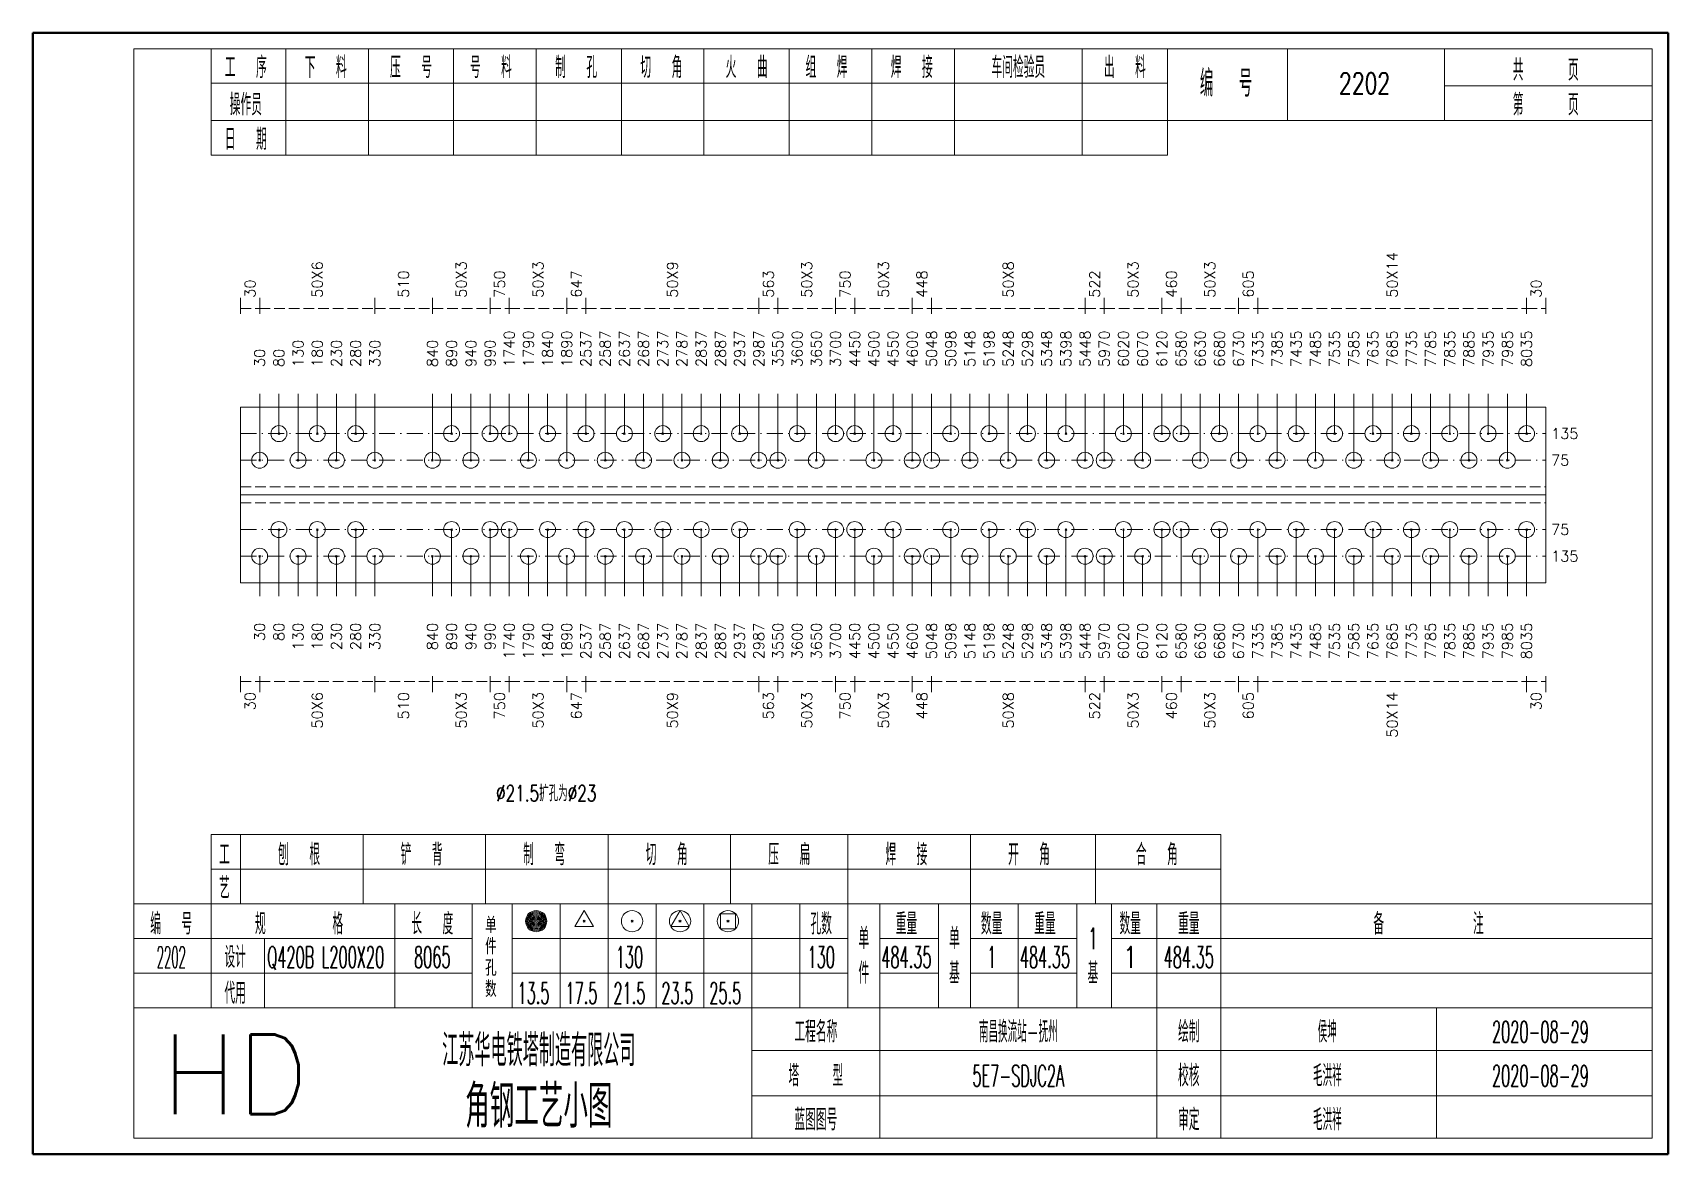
# Model space of a CAD drawing. Extents: x 0 to 5305, y 0 to 1513.
# Drawn here: x 1071 to 1378, y 1042 to 1252.5 of the extents above; entities that cross this region are included whole.
import ezdxf
from ezdxf.enums import TextEntityAlignment as Align

# ---------------------------------------------------------------- set-up
doc = ezdxf.new("R2010")
doc.units = 0
doc.header["$MEASUREMENT"] = 0
doc.linetypes.add('一点画线', pattern=[5.2, 3, -1, 0.2, -1])
doc.linetypes.add('虚线', pattern=[2.75, 2, -0.75])
doc.layers.get('0').update_dxf_attribs({"linetype": 'CONTINUOUS', "lineweight": 25})
doc.layers.add('1', color=7, linetype='CONTINUOUS', lineweight=25)
doc.layers.add('4', color=7, linetype='CONTINUOUS', lineweight=25)
doc.styles.get("Standard").update_dxf_attribs({"font": 'simplex.shx', "width": 0.7, "height": 3, "bigfont": 'gbhzfs.shx'})

msp = doc.modelspace()

# ---------------------------------------------------------------- linework, layer by layer
at = {"color": 8, "linetype": 'Continuous', "lineweight": 9}
for p, q in [((1110, 1199.75), (1110, 1202.75)), ((1113.6, 1199.75), (1113.6, 1202.75)), ((1113.6, 1199.75), (1113.6, 1202.75)), ((1135.22, 1199.75), (1135.22, 1202.75)), ((1135.22, 1199.75), (1135.22, 1202.75)), ((1146.03, 1199.75), (1146.03, 1202.75)), ((1146.03, 1199.75), (1146.03, 1202.75)), ((1156.84, 1199.75), (1156.84, 1202.75)), ((1156.84, 1199.75), (1156.84, 1202.75)), ((1160.44, 1199.75), (1160.44, 1202.75)), ((1160.44, 1199.75), (1160.44, 1202.75)), ((1171.25, 1199.75), (1171.25, 1202.75)), ((1171.25, 1199.75), (1171.25, 1202.75)), ((1174.85, 1199.75), (1174.85, 1202.75)), ((1174.85, 1199.75), (1174.85, 1202.75)), ((1207.28, 1199.75), (1207.28, 1202.75)), ((1207.28, 1199.75), (1207.28, 1202.75)), ((1210.88, 1199.75), (1210.88, 1202.75)), ((1210.88, 1199.75), (1210.88, 1202.75)), ((1221.69, 1199.75), (1221.69, 1202.75)), ((1221.69, 1199.75), (1221.69, 1202.75)), ((1225.29, 1199.75), (1225.29, 1202.75)), ((1225.29, 1199.75), (1225.29, 1202.75)), ((1236.1, 1199.75), (1236.1, 1202.75)), ((1236.1, 1199.75), (1236.1, 1202.75)), ((1239.71, 1199.75), (1239.71, 1202.75)), ((1239.71, 1199.75), (1239.71, 1202.75)), ((1268.53, 1199.75), (1268.53, 1202.75)), ((1268.53, 1199.75), (1268.53, 1202.75)), ((1272.13, 1199.75), (1272.13, 1202.75)), ((1272.13, 1199.75), (1272.13, 1202.75)), ((1282.94, 1199.75), (1282.94, 1202.75)), ((1282.94, 1199.75), (1282.94, 1202.75)), ((1286.54, 1199.75), (1286.54, 1202.75)), ((1286.54, 1199.75), (1286.54, 1202.75)), ((1297.35, 1199.75), (1297.35, 1202.75)), ((1297.35, 1199.75), (1297.35, 1202.75)), ((1300.96, 1199.75), (1300.96, 1202.75)), ((1300.96, 1199.75), (1300.96, 1202.75)), ((1351.4, 1199.75), (1351.4, 1202.75)), ((1351.4, 1199.75), (1351.4, 1202.75)), ((1355, 1199.75), (1355, 1202.75)), ((1110, 1131.75), (1110, 1128.75)), ((1113.6, 1131.75), (1113.6, 1128.75)), ((1113.6, 1131.75), (1113.6, 1128.75)), ((1135.22, 1131.75), (1135.22, 1128.75)), ((1135.22, 1131.75), (1135.22, 1128.75)), ((1146.03, 1131.75), (1146.03, 1128.75)), ((1146.03, 1131.75), (1146.03, 1128.75)), ((1156.84, 1131.75), (1156.84, 1128.75)), ((1156.84, 1131.75), (1156.84, 1128.75)), ((1160.44, 1131.75), (1160.44, 1128.75)), ((1160.44, 1131.75), (1160.44, 1128.75)), ((1171.25, 1131.75), (1171.25, 1128.75)), ((1171.25, 1131.75), (1171.25, 1128.75)), ((1174.85, 1131.75), (1174.85, 1128.75)), ((1174.85, 1131.75), (1174.85, 1128.75)), ((1207.28, 1131.75), (1207.28, 1128.75)), ((1207.28, 1131.75), (1207.28, 1128.75)), ((1210.88, 1131.75), (1210.88, 1128.75)), ((1210.88, 1131.75), (1210.88, 1128.75)), ((1221.69, 1131.75), (1221.69, 1128.75)), ((1221.69, 1131.75), (1221.69, 1128.75)), ((1225.29, 1131.75), (1225.29, 1128.75)), ((1225.29, 1131.75), (1225.29, 1128.75)), ((1236.1, 1131.75), (1236.1, 1128.75)), ((1236.1, 1131.75), (1236.1, 1128.75)), ((1239.71, 1131.75), (1239.71, 1128.75)), ((1239.71, 1131.75), (1239.71, 1128.75)), ((1268.53, 1131.75), (1268.53, 1128.75)), ((1268.53, 1131.75), (1268.53, 1128.75)), ((1272.13, 1131.75), (1272.13, 1128.75)), ((1272.13, 1131.75), (1272.13, 1128.75)), ((1282.94, 1131.75), (1282.94, 1128.75)), ((1282.94, 1131.75), (1282.94, 1128.75)), ((1286.54, 1131.75), (1286.54, 1128.75)), ((1286.54, 1131.75), (1286.54, 1128.75)), ((1297.35, 1131.75), (1297.35, 1128.75)), ((1297.35, 1131.75), (1297.35, 1128.75)), ((1300.96, 1131.75), (1300.96, 1128.75)), ((1300.96, 1131.75), (1300.96, 1128.75)), ((1351.4, 1131.75), (1351.4, 1128.75)), ((1351.4, 1131.75), (1351.4, 1128.75)), ((1355, 1131.75), (1355, 1128.75))]:
    msp.add_line(p, q, dxfattribs=at)
at = {"color": 8, "linetype": '虚线', "lineweight": 9}
for p, q in [((1110, 1200.75), (1113.6, 1200.75)), ((1113.6, 1200.75), (1135.22, 1200.75)), ((1135.22, 1200.75), (1146.03, 1200.75)), ((1146.03, 1200.75), (1156.84, 1200.75)), ((1156.84, 1200.75), (1160.44, 1200.75)), ((1160.44, 1200.75), (1171.25, 1200.75)), ((1171.25, 1200.75), (1174.85, 1200.75)), ((1174.85, 1200.75), (1207.28, 1200.75)), ((1207.28, 1200.75), (1210.88, 1200.75)), ((1210.88, 1200.75), (1221.69, 1200.75)), ((1221.69, 1200.75), (1225.29, 1200.75)), ((1225.29, 1200.75), (1236.1, 1200.75)), ((1236.1, 1200.75), (1239.71, 1200.75)), ((1239.71, 1200.75), (1268.53, 1200.75)), ((1268.53, 1200.75), (1272.13, 1200.75)), ((1272.13, 1200.75), (1282.94, 1200.75)), ((1282.94, 1200.75), (1286.54, 1200.75)), ((1286.54, 1200.75), (1297.35, 1200.75)), ((1297.35, 1200.75), (1300.96, 1200.75)), ((1300.96, 1200.75), (1351.4, 1200.75)), ((1351.4, 1200.75), (1355, 1200.75)), ((1110, 1130.75), (1113.6, 1130.75)), ((1113.6, 1130.75), (1135.22, 1130.75)), ((1135.22, 1130.75), (1146.03, 1130.75)), ((1146.03, 1130.75), (1156.84, 1130.75)), ((1156.84, 1130.75), (1160.44, 1130.75)), ((1160.44, 1130.75), (1171.25, 1130.75)), ((1171.25, 1130.75), (1174.85, 1130.75)), ((1174.85, 1130.75), (1207.28, 1130.75)), ((1207.28, 1130.75), (1210.88, 1130.75)), ((1210.88, 1130.75), (1221.69, 1130.75)), ((1221.69, 1130.75), (1225.29, 1130.75)), ((1225.29, 1130.75), (1236.1, 1130.75)), ((1236.1, 1130.75), (1239.71, 1130.75)), ((1239.71, 1130.75), (1268.53, 1130.75)), ((1268.53, 1130.75), (1272.13, 1130.75)), ((1272.13, 1130.75), (1282.94, 1130.75)), ((1282.94, 1130.75), (1286.54, 1130.75)), ((1286.54, 1130.75), (1297.35, 1130.75)), ((1297.35, 1130.75), (1300.96, 1130.75)), ((1300.96, 1130.75), (1351.4, 1130.75)), ((1351.4, 1130.75), (1355, 1130.75))]:
    msp.add_line(p, q, dxfattribs=at)
at = {"color": 7, "linetype": 'Continuous', "lineweight": 18}
for p, q in [((1110, 1182.25), (1110, 1149.25)), ((1110, 1182.25), (1355, 1182.25)), ((1355, 1182.25), (1355, 1149.25)), ((1110, 1165.75), (1355, 1165.75))]:
    msp.add_line(p, q, dxfattribs=at)
at = {"color": 7, "linetype": 'Continuous', "lineweight": 13}
for p, q in [((1113.6, 1172.25), (1113.6, 1184.75)), ((1117.21, 1177.25), (1117.21, 1184.75)), ((1120.81, 1172.25), (1120.81, 1184.75)), ((1124.41, 1177.25), (1124.41, 1184.75)), ((1128.01, 1172.25), (1128.01, 1184.75)), ((1131.62, 1177.25), (1131.62, 1184.75)), ((1135.22, 1172.25), (1135.22, 1184.75)), ((1146.03, 1172.25), (1146.03, 1184.75)), ((1149.63, 1177.25), (1149.63, 1184.75)), ((1153.24, 1172.25), (1153.24, 1184.75)), ((1156.84, 1177.25), (1156.84, 1184.75)), ((1160.44, 1177.25), (1160.44, 1184.75)), ((1164.04, 1172.25), (1164.04, 1184.75)), ((1167.65, 1177.25), (1167.65, 1184.75)), ((1171.25, 1172.25), (1171.25, 1184.75)), ((1174.85, 1177.25), (1174.85, 1184.75)), ((1178.46, 1172.25), (1178.46, 1184.75)), ((1182.06, 1177.25), (1182.06, 1184.75)), ((1185.66, 1172.25), (1185.66, 1184.75)), ((1189.26, 1177.25), (1189.26, 1184.75)), ((1192.87, 1172.25), (1192.87, 1184.75)), ((1196.47, 1177.25), (1196.47, 1184.75)), ((1200.07, 1172.25), (1200.07, 1184.75)), ((1203.68, 1177.25), (1203.68, 1184.75)), ((1207.28, 1172.25), (1207.28, 1184.75)), ((1210.88, 1172.25), (1210.88, 1184.75)), ((1214.49, 1177.25), (1214.49, 1184.75)), ((1218.09, 1172.25), (1218.09, 1184.75)), ((1221.69, 1177.25), (1221.69, 1184.75)), ((1225.29, 1177.25), (1225.29, 1184.75)), ((1228.9, 1172.25), (1228.9, 1184.75)), ((1232.5, 1177.25), (1232.5, 1184.75)), ((1236.1, 1172.25), (1236.1, 1184.75)), ((1239.71, 1172.25), (1239.71, 1184.75)), ((1243.31, 1177.25), (1243.31, 1184.75)), ((1246.91, 1172.25), (1246.91, 1184.75)), ((1250.51, 1177.25), (1250.51, 1184.75)), ((1254.12, 1172.25), (1254.12, 1184.75)), ((1257.72, 1177.25), (1257.72, 1184.75)), ((1261.32, 1172.25), (1261.32, 1184.75)), ((1264.93, 1177.25), (1264.93, 1184.75)), ((1268.53, 1172.25), (1268.53, 1184.75)), ((1272.13, 1172.25), (1272.13, 1184.75)), ((1275.74, 1177.25), (1275.74, 1184.75)), ((1279.34, 1172.25), (1279.34, 1184.75)), ((1282.94, 1177.25), (1282.94, 1184.75)), ((1286.54, 1177.25), (1286.54, 1184.75)), ((1290.15, 1172.25), (1290.15, 1184.75)), ((1293.75, 1177.25), (1293.75, 1184.75)), ((1297.35, 1172.25), (1297.35, 1184.75)), ((1300.96, 1177.25), (1300.96, 1184.75)), ((1304.56, 1172.25), (1304.56, 1184.75)), ((1308.16, 1177.25), (1308.16, 1184.75)), ((1311.76, 1172.25), (1311.76, 1184.75)), ((1315.37, 1177.25), (1315.37, 1184.75)), ((1318.97, 1172.25), (1318.97, 1184.75)), ((1322.57, 1177.25), (1322.57, 1184.75)), ((1326.18, 1172.25), (1326.18, 1184.75)), ((1329.78, 1177.25), (1329.78, 1184.75)), ((1333.38, 1172.25), (1333.38, 1184.75)), ((1336.99, 1177.25), (1336.99, 1184.75)), ((1340.59, 1172.25), (1340.59, 1184.75)), ((1344.19, 1177.25), (1344.19, 1184.75)), ((1347.79, 1172.25), (1347.79, 1184.75)), ((1351.4, 1177.25), (1351.4, 1184.75)), ((1117.06, 1177.1), (1117.36, 1177.4)), ((1117.36, 1177.1), (1117.06, 1177.4)), ((1124.26, 1177.1), (1124.56, 1177.4)), ((1124.56, 1177.1), (1124.26, 1177.4)), ((1131.47, 1177.1), (1131.77, 1177.4)), ((1131.77, 1177.1), (1131.47, 1177.4)), ((1149.48, 1177.1), (1149.78, 1177.4)), ((1149.78, 1177.1), (1149.48, 1177.4)), ((1156.69, 1177.1), (1156.99, 1177.4)), ((1156.99, 1177.1), (1156.69, 1177.4)), ((1160.29, 1177.1), (1160.59, 1177.4)), ((1160.59, 1177.1), (1160.29, 1177.4)), ((1167.5, 1177.1), (1167.8, 1177.4)), ((1167.8, 1177.1), (1167.5, 1177.4)), ((1174.7, 1177.1), (1175, 1177.4)), ((1175, 1177.1), (1174.7, 1177.4)), ((1181.91, 1177.1), (1182.21, 1177.4)), ((1182.21, 1177.1), (1181.91, 1177.4)), ((1189.11, 1177.1), (1189.41, 1177.4)), ((1189.41, 1177.1), (1189.11, 1177.4)), ((1196.32, 1177.1), (1196.62, 1177.4)), ((1196.62, 1177.1), (1196.32, 1177.4)), ((1203.53, 1177.1), (1203.83, 1177.4)), ((1203.83, 1177.1), (1203.53, 1177.4)), ((1214.34, 1177.1), (1214.64, 1177.4)), ((1214.64, 1177.1), (1214.34, 1177.4)), ((1221.54, 1177.1), (1221.84, 1177.4)), ((1221.84, 1177.1), (1221.54, 1177.4)), ((1225.14, 1177.1), (1225.44, 1177.4)), ((1225.44, 1177.1), (1225.14, 1177.4)), ((1232.35, 1177.1), (1232.65, 1177.4)), ((1232.65, 1177.1), (1232.35, 1177.4)), ((1243.16, 1177.1), (1243.46, 1177.4)), ((1243.46, 1177.1), (1243.16, 1177.4)), ((1250.36, 1177.1), (1250.66, 1177.4)), ((1250.66, 1177.1), (1250.36, 1177.4)), ((1257.57, 1177.1), (1257.87, 1177.4)), ((1257.87, 1177.1), (1257.57, 1177.4)), ((1264.78, 1177.1), (1265.08, 1177.4)), ((1265.08, 1177.1), (1264.78, 1177.4)), ((1275.59, 1177.1), (1275.89, 1177.4)), ((1275.89, 1177.1), (1275.59, 1177.4)), ((1282.79, 1177.1), (1283.09, 1177.4)), ((1283.09, 1177.1), (1282.79, 1177.4)), ((1286.39, 1177.1), (1286.69, 1177.4)), ((1286.69, 1177.1), (1286.39, 1177.4)), ((1293.6, 1177.1), (1293.9, 1177.4)), ((1293.9, 1177.1), (1293.6, 1177.4)), ((1300.81, 1177.1), (1301.11, 1177.4)), ((1301.11, 1177.1), (1300.81, 1177.4)), ((1308.01, 1177.1), (1308.31, 1177.4)), ((1308.31, 1177.1), (1308.01, 1177.4)), ((1315.22, 1177.1), (1315.52, 1177.4)), ((1315.52, 1177.1), (1315.22, 1177.4)), ((1322.42, 1177.1), (1322.72, 1177.4)), ((1322.72, 1177.1), (1322.42, 1177.4)), ((1329.63, 1177.1), (1329.93, 1177.4)), ((1329.93, 1177.1), (1329.63, 1177.4)), ((1336.84, 1177.1), (1337.14, 1177.4)), ((1337.14, 1177.1), (1336.84, 1177.4)), ((1344.04, 1177.1), (1344.34, 1177.4)), ((1344.34, 1177.1), (1344.04, 1177.4)), ((1351.25, 1177.1), (1351.55, 1177.4)), ((1351.55, 1177.1), (1351.25, 1177.4)), ((1113.45, 1172.1), (1113.75, 1172.4)), ((1113.75, 1172.1), (1113.45, 1172.4)), ((1120.66, 1172.1), (1120.96, 1172.4)), ((1120.96, 1172.1), (1120.66, 1172.4)), ((1127.86, 1172.1), (1128.16, 1172.4)), ((1128.16, 1172.1), (1127.86, 1172.4)), ((1135.07, 1172.1), (1135.37, 1172.4)), ((1135.37, 1172.1), (1135.07, 1172.4)), ((1145.88, 1172.1), (1146.18, 1172.4)), ((1146.18, 1172.1), (1145.88, 1172.4)), ((1153.09, 1172.1), (1153.39, 1172.4)), ((1153.39, 1172.1), (1153.09, 1172.4)), ((1163.89, 1172.1), (1164.19, 1172.4)), ((1164.19, 1172.1), (1163.89, 1172.4)), ((1171.1, 1172.1), (1171.4, 1172.4)), ((1171.4, 1172.1), (1171.1, 1172.4)), ((1178.31, 1172.1), (1178.61, 1172.4)), ((1178.61, 1172.1), (1178.31, 1172.4)), ((1185.51, 1172.1), (1185.81, 1172.4)), ((1185.81, 1172.1), (1185.51, 1172.4)), ((1192.72, 1172.1), (1193.02, 1172.4)), ((1193.02, 1172.1), (1192.72, 1172.4)), ((1199.92, 1172.1), (1200.22, 1172.4)), ((1200.22, 1172.1), (1199.92, 1172.4)), ((1207.13, 1172.1), (1207.43, 1172.4)), ((1207.43, 1172.1), (1207.13, 1172.4)), ((1210.73, 1172.1), (1211.03, 1172.4)), ((1211.03, 1172.1), (1210.73, 1172.4)), ((1217.94, 1172.1), (1218.24, 1172.4)), ((1218.24, 1172.1), (1217.94, 1172.4)), ((1228.75, 1172.1), (1229.05, 1172.4)), ((1229.05, 1172.1), (1228.75, 1172.4)), ((1235.95, 1172.1), (1236.25, 1172.4)), ((1236.25, 1172.1), (1235.95, 1172.4)), ((1239.56, 1172.1), (1239.86, 1172.4)), ((1239.86, 1172.1), (1239.56, 1172.4)), ((1246.76, 1172.1), (1247.06, 1172.4)), ((1247.06, 1172.1), (1246.76, 1172.4)), ((1253.97, 1172.1), (1254.27, 1172.4)), ((1254.27, 1172.1), (1253.97, 1172.4)), ((1261.17, 1172.1), (1261.47, 1172.4)), ((1261.47, 1172.1), (1261.17, 1172.4)), ((1268.38, 1172.1), (1268.68, 1172.4)), ((1268.68, 1172.1), (1268.38, 1172.4)), ((1271.98, 1172.1), (1272.28, 1172.4)), ((1272.28, 1172.1), (1271.98, 1172.4)), ((1279.19, 1172.1), (1279.49, 1172.4)), ((1279.49, 1172.1), (1279.19, 1172.4)), ((1290, 1172.1), (1290.3, 1172.4)), ((1290.3, 1172.1), (1290, 1172.4)), ((1297.2, 1172.1), (1297.5, 1172.4)), ((1297.5, 1172.1), (1297.2, 1172.4)), ((1304.41, 1172.1), (1304.71, 1172.4)), ((1304.71, 1172.1), (1304.41, 1172.4)), ((1311.61, 1172.1), (1311.91, 1172.4)), ((1311.91, 1172.1), (1311.61, 1172.4)), ((1318.82, 1172.1), (1319.12, 1172.4)), ((1319.12, 1172.1), (1318.82, 1172.4)), ((1326.03, 1172.1), (1326.33, 1172.4)), ((1326.33, 1172.1), (1326.03, 1172.4)), ((1333.23, 1172.1), (1333.53, 1172.4)), ((1333.53, 1172.1), (1333.23, 1172.4)), ((1340.44, 1172.1), (1340.74, 1172.4)), ((1340.74, 1172.1), (1340.44, 1172.4)), ((1347.64, 1172.1), (1347.94, 1172.4)), ((1347.94, 1172.1), (1347.64, 1172.4)), ((1117.21, 1159.25), (1117.21, 1146.75)), ((1124.41, 1159.25), (1124.41, 1146.75)), ((1131.62, 1159.25), (1131.62, 1146.75)), ((1149.63, 1159.25), (1149.63, 1146.75)), ((1156.84, 1159.25), (1156.84, 1146.75)), ((1160.44, 1159.25), (1160.44, 1146.75)), ((1167.65, 1159.25), (1167.65, 1146.75)), ((1174.85, 1159.25), (1174.85, 1146.75)), ((1182.06, 1159.25), (1182.06, 1146.75)), ((1189.26, 1159.25), (1189.26, 1146.75)), ((1196.47, 1159.25), (1196.47, 1146.75)), ((1203.68, 1159.25), (1203.68, 1146.75)), ((1214.49, 1159.25), (1214.49, 1146.75)), ((1221.69, 1159.25), (1221.69, 1146.75)), ((1225.29, 1159.25), (1225.29, 1146.75)), ((1232.5, 1159.25), (1232.5, 1146.75)), ((1243.31, 1159.25), (1243.31, 1146.75)), ((1250.51, 1159.25), (1250.51, 1146.75)), ((1257.72, 1159.25), (1257.72, 1146.75)), ((1264.93, 1159.25), (1264.93, 1146.75)), ((1275.74, 1159.25), (1275.74, 1146.75)), ((1282.94, 1159.25), (1282.94, 1146.75)), ((1286.54, 1159.25), (1286.54, 1146.75)), ((1293.75, 1159.25), (1293.75, 1146.75)), ((1300.96, 1159.25), (1300.96, 1146.75)), ((1308.16, 1159.25), (1308.16, 1146.75)), ((1315.37, 1159.25), (1315.37, 1146.75)), ((1322.57, 1159.25), (1322.57, 1146.75)), ((1329.78, 1159.25), (1329.78, 1146.75)), ((1336.99, 1159.25), (1336.99, 1146.75)), ((1344.19, 1159.25), (1344.19, 1146.75)), ((1351.4, 1159.25), (1351.4, 1146.75)), ((1113.6, 1154.25), (1113.6, 1146.75)), ((1120.81, 1154.25), (1120.81, 1146.75)), ((1128.01, 1154.25), (1128.01, 1146.75)), ((1135.22, 1154.25), (1135.22, 1146.75)), ((1146.03, 1154.25), (1146.03, 1146.75)), ((1153.24, 1154.25), (1153.24, 1146.75)), ((1164.04, 1154.25), (1164.04, 1146.75)), ((1171.25, 1154.25), (1171.25, 1146.75)), ((1178.46, 1154.25), (1178.46, 1146.75)), ((1185.66, 1154.25), (1185.66, 1146.75)), ((1192.87, 1154.25), (1192.87, 1146.75)), ((1200.07, 1154.25), (1200.07, 1146.75)), ((1207.28, 1154.25), (1207.28, 1146.75)), ((1210.88, 1154.25), (1210.88, 1146.75)), ((1218.09, 1154.25), (1218.09, 1146.75)), ((1228.9, 1154.25), (1228.9, 1146.75)), ((1236.1, 1154.25), (1236.1, 1146.75)), ((1239.71, 1154.25), (1239.71, 1146.75)), ((1246.91, 1154.25), (1246.91, 1146.75)), ((1254.12, 1154.25), (1254.12, 1146.75)), ((1261.32, 1154.25), (1261.32, 1146.75)), ((1268.53, 1154.25), (1268.53, 1146.75)), ((1272.13, 1154.25), (1272.13, 1146.75)), ((1279.34, 1154.25), (1279.34, 1146.75)), ((1290.15, 1154.25), (1290.15, 1146.75)), ((1297.35, 1154.25), (1297.35, 1146.75)), ((1304.56, 1154.25), (1304.56, 1146.75)), ((1311.76, 1154.25), (1311.76, 1146.75)), ((1318.97, 1154.25), (1318.97, 1146.75)), ((1326.18, 1154.25), (1326.18, 1146.75)), ((1333.38, 1154.25), (1333.38, 1146.75)), ((1340.59, 1154.25), (1340.59, 1146.75)), ((1347.79, 1154.25), (1347.79, 1146.75))]:
    msp.add_line(p, q, dxfattribs=at)
at = {"color": 3, "linetype": '一点画线', "lineweight": 13}
for p, q in [((1110, 1177.25), (1355, 1177.25)), ((1110, 1172.25), (1355, 1172.25)), ((1110, 1159.25), (1355, 1159.25)), ((1110, 1154.25), (1355, 1154.25))]:
    msp.add_line(p, q, dxfattribs=at)
at = {"color": 1, "linetype": '虚线', "lineweight": 18}
for p, q in [((1110, 1167.25), (1355, 1167.25)), ((1110, 1164.25), (1355, 1164.25))]:
    msp.add_line(p, q, dxfattribs=at)
at = {"color": 7, "linetype": 'Continuous', "lineweight": 13}
for centre in [(1117.21, 1177.25), (1124.41, 1177.25), (1131.62, 1177.25), (1149.63, 1177.25), (1156.84, 1177.25), (1160.44, 1177.25), (1167.65, 1177.25), (1174.85, 1177.25), (1182.06, 1177.25), (1189.26, 1177.25), (1196.47, 1177.25), (1203.68, 1177.25), (1214.49, 1177.25), (1221.69, 1177.25), (1225.29, 1177.25), (1232.5, 1177.25), (1243.31, 1177.25), (1250.51, 1177.25), (1257.72, 1177.25), (1264.93, 1177.25), (1275.74, 1177.25), (1282.94, 1177.25), (1286.54, 1177.25), (1293.75, 1177.25), (1300.96, 1177.25), (1308.16, 1177.25), (1315.37, 1177.25), (1322.57, 1177.25), (1329.78, 1177.25), (1336.99, 1177.25), (1344.19, 1177.25), (1351.4, 1177.25), (1113.6, 1172.25), (1120.81, 1172.25), (1128.01, 1172.25), (1135.22, 1172.25), (1146.03, 1172.25), (1153.24, 1172.25), (1164.04, 1172.25), (1171.25, 1172.25), (1178.46, 1172.25), (1185.66, 1172.25), (1192.87, 1172.25), (1200.07, 1172.25), (1207.28, 1172.25), (1210.88, 1172.25), (1218.09, 1172.25), (1228.9, 1172.25), (1236.1, 1172.25), (1239.71, 1172.25), (1246.91, 1172.25), (1254.12, 1172.25), (1261.32, 1172.25), (1268.53, 1172.25), (1272.13, 1172.25), (1279.34, 1172.25), (1290.15, 1172.25), (1297.35, 1172.25), (1304.56, 1172.25), (1311.76, 1172.25), (1318.97, 1172.25), (1326.18, 1172.25), (1333.38, 1172.25), (1340.59, 1172.25), (1347.79, 1172.25)]:
    msp.add_circle(centre, 1.5, dxfattribs=at)
at = {"layer": '1', "color": 7, "linetype": 'Continuous', "lineweight": 13}
for p, q in [((1117.06, 1159.1), (1117.36, 1159.4)), ((1117.36, 1159.1), (1117.06, 1159.4)), ((1124.26, 1159.1), (1124.56, 1159.4)), ((1124.56, 1159.1), (1124.26, 1159.4)), ((1131.47, 1159.1), (1131.77, 1159.4)), ((1131.77, 1159.1), (1131.47, 1159.4)), ((1149.48, 1159.1), (1149.78, 1159.4)), ((1149.78, 1159.1), (1149.48, 1159.4)), ((1156.69, 1159.1), (1156.99, 1159.4)), ((1156.99, 1159.1), (1156.69, 1159.4)), ((1160.29, 1159.1), (1160.59, 1159.4)), ((1160.59, 1159.1), (1160.29, 1159.4)), ((1167.5, 1159.1), (1167.8, 1159.4)), ((1167.8, 1159.1), (1167.5, 1159.4)), ((1174.7, 1159.1), (1175, 1159.4)), ((1175, 1159.1), (1174.7, 1159.4)), ((1181.91, 1159.1), (1182.21, 1159.4)), ((1182.21, 1159.1), (1181.91, 1159.4)), ((1189.11, 1159.1), (1189.41, 1159.4)), ((1189.41, 1159.1), (1189.11, 1159.4)), ((1196.32, 1159.1), (1196.62, 1159.4)), ((1196.62, 1159.1), (1196.32, 1159.4)), ((1203.53, 1159.1), (1203.83, 1159.4)), ((1203.83, 1159.1), (1203.53, 1159.4)), ((1214.34, 1159.1), (1214.64, 1159.4)), ((1214.64, 1159.1), (1214.34, 1159.4)), ((1221.54, 1159.1), (1221.84, 1159.4)), ((1221.84, 1159.1), (1221.54, 1159.4)), ((1225.14, 1159.1), (1225.44, 1159.4)), ((1225.44, 1159.1), (1225.14, 1159.4)), ((1232.35, 1159.1), (1232.65, 1159.4)), ((1232.65, 1159.1), (1232.35, 1159.4)), ((1243.16, 1159.1), (1243.46, 1159.4)), ((1243.46, 1159.1), (1243.16, 1159.4)), ((1250.36, 1159.1), (1250.66, 1159.4)), ((1250.66, 1159.1), (1250.36, 1159.4)), ((1257.57, 1159.1), (1257.87, 1159.4)), ((1257.87, 1159.1), (1257.57, 1159.4)), ((1264.78, 1159.1), (1265.08, 1159.4)), ((1265.08, 1159.1), (1264.78, 1159.4)), ((1275.59, 1159.1), (1275.89, 1159.4)), ((1275.89, 1159.1), (1275.59, 1159.4)), ((1282.79, 1159.1), (1283.09, 1159.4)), ((1283.09, 1159.1), (1282.79, 1159.4)), ((1286.39, 1159.1), (1286.69, 1159.4)), ((1286.69, 1159.1), (1286.39, 1159.4)), ((1293.6, 1159.1), (1293.9, 1159.4)), ((1293.9, 1159.1), (1293.6, 1159.4)), ((1300.81, 1159.1), (1301.11, 1159.4)), ((1301.11, 1159.1), (1300.81, 1159.4)), ((1308.01, 1159.1), (1308.31, 1159.4)), ((1308.31, 1159.1), (1308.01, 1159.4)), ((1315.22, 1159.1), (1315.52, 1159.4)), ((1315.52, 1159.1), (1315.22, 1159.4)), ((1322.42, 1159.1), (1322.72, 1159.4)), ((1322.72, 1159.1), (1322.42, 1159.4)), ((1329.63, 1159.1), (1329.93, 1159.4)), ((1329.93, 1159.1), (1329.63, 1159.4)), ((1336.84, 1159.1), (1337.14, 1159.4)), ((1337.14, 1159.1), (1336.84, 1159.4)), ((1344.04, 1159.1), (1344.34, 1159.4)), ((1344.34, 1159.1), (1344.04, 1159.4)), ((1351.25, 1159.1), (1351.55, 1159.4)), ((1351.55, 1159.1), (1351.25, 1159.4)), ((1113.45, 1154.1), (1113.75, 1154.4)), ((1113.75, 1154.1), (1113.45, 1154.4)), ((1120.66, 1154.1), (1120.96, 1154.4)), ((1120.96, 1154.1), (1120.66, 1154.4)), ((1127.86, 1154.1), (1128.16, 1154.4)), ((1128.16, 1154.1), (1127.86, 1154.4)), ((1135.07, 1154.1), (1135.37, 1154.4)), ((1135.37, 1154.1), (1135.07, 1154.4)), ((1145.88, 1154.1), (1146.18, 1154.4)), ((1146.18, 1154.1), (1145.88, 1154.4)), ((1153.09, 1154.1), (1153.39, 1154.4)), ((1153.39, 1154.1), (1153.09, 1154.4)), ((1163.89, 1154.1), (1164.19, 1154.4)), ((1164.19, 1154.1), (1163.89, 1154.4)), ((1171.1, 1154.1), (1171.4, 1154.4)), ((1171.4, 1154.1), (1171.1, 1154.4)), ((1178.31, 1154.1), (1178.61, 1154.4)), ((1178.61, 1154.1), (1178.31, 1154.4)), ((1185.51, 1154.1), (1185.81, 1154.4)), ((1185.81, 1154.1), (1185.51, 1154.4)), ((1192.72, 1154.1), (1193.02, 1154.4)), ((1193.02, 1154.1), (1192.72, 1154.4)), ((1199.92, 1154.1), (1200.22, 1154.4)), ((1200.22, 1154.1), (1199.92, 1154.4)), ((1207.13, 1154.1), (1207.43, 1154.4)), ((1207.43, 1154.1), (1207.13, 1154.4)), ((1210.73, 1154.1), (1211.03, 1154.4)), ((1211.03, 1154.1), (1210.73, 1154.4)), ((1217.94, 1154.1), (1218.24, 1154.4)), ((1218.24, 1154.1), (1217.94, 1154.4)), ((1228.75, 1154.1), (1229.05, 1154.4)), ((1229.05, 1154.1), (1228.75, 1154.4)), ((1235.95, 1154.1), (1236.25, 1154.4)), ((1236.25, 1154.1), (1235.95, 1154.4)), ((1239.56, 1154.1), (1239.86, 1154.4)), ((1239.86, 1154.1), (1239.56, 1154.4)), ((1246.76, 1154.1), (1247.06, 1154.4)), ((1247.06, 1154.1), (1246.76, 1154.4)), ((1253.97, 1154.1), (1254.27, 1154.4)), ((1254.27, 1154.1), (1253.97, 1154.4)), ((1261.17, 1154.1), (1261.47, 1154.4)), ((1261.47, 1154.1), (1261.17, 1154.4)), ((1268.38, 1154.1), (1268.68, 1154.4)), ((1268.68, 1154.1), (1268.38, 1154.4)), ((1271.98, 1154.1), (1272.28, 1154.4)), ((1272.28, 1154.1), (1271.98, 1154.4)), ((1279.19, 1154.1), (1279.49, 1154.4)), ((1279.49, 1154.1), (1279.19, 1154.4)), ((1290, 1154.1), (1290.3, 1154.4)), ((1290.3, 1154.1), (1290, 1154.4)), ((1297.2, 1154.1), (1297.5, 1154.4)), ((1297.5, 1154.1), (1297.2, 1154.4)), ((1304.41, 1154.1), (1304.71, 1154.4)), ((1304.71, 1154.1), (1304.41, 1154.4)), ((1311.61, 1154.1), (1311.91, 1154.4)), ((1311.91, 1154.1), (1311.61, 1154.4)), ((1318.82, 1154.1), (1319.12, 1154.4)), ((1319.12, 1154.1), (1318.82, 1154.4)), ((1326.03, 1154.1), (1326.33, 1154.4)), ((1326.33, 1154.1), (1326.03, 1154.4)), ((1333.23, 1154.1), (1333.53, 1154.4)), ((1333.53, 1154.1), (1333.23, 1154.4)), ((1340.44, 1154.1), (1340.74, 1154.4)), ((1340.74, 1154.1), (1340.44, 1154.4)), ((1347.64, 1154.1), (1347.94, 1154.4)), ((1347.94, 1154.1), (1347.64, 1154.4))]:
    msp.add_line(p, q, dxfattribs=at)
at = {"layer": '1', "color": 7, "linetype": 'Continuous', "lineweight": 18}
msp.add_line((1110, 1149.25), (1355, 1149.25), dxfattribs=at)
at = {"layer": '1', "color": 7, "linetype": 'Continuous', "lineweight": 13}
for centre in [(1117.21, 1159.25), (1124.41, 1159.25), (1131.62, 1159.25), (1149.63, 1159.25), (1156.84, 1159.25), (1160.44, 1159.25), (1167.65, 1159.25), (1174.85, 1159.25), (1182.06, 1159.25), (1189.26, 1159.25), (1196.47, 1159.25), (1203.68, 1159.25), (1214.49, 1159.25), (1221.69, 1159.25), (1225.29, 1159.25), (1232.5, 1159.25), (1243.31, 1159.25), (1250.51, 1159.25), (1257.72, 1159.25), (1264.93, 1159.25), (1275.74, 1159.25), (1282.94, 1159.25), (1286.54, 1159.25), (1293.75, 1159.25), (1300.96, 1159.25), (1308.16, 1159.25), (1315.37, 1159.25), (1322.57, 1159.25), (1329.78, 1159.25), (1336.99, 1159.25), (1344.19, 1159.25), (1351.4, 1159.25), (1113.6, 1154.25), (1120.81, 1154.25), (1128.01, 1154.25), (1135.22, 1154.25), (1146.03, 1154.25), (1153.24, 1154.25), (1164.04, 1154.25), (1171.25, 1154.25), (1178.46, 1154.25), (1185.66, 1154.25), (1192.87, 1154.25), (1200.07, 1154.25), (1207.28, 1154.25), (1210.88, 1154.25), (1218.09, 1154.25), (1228.9, 1154.25), (1236.1, 1154.25), (1239.71, 1154.25), (1246.91, 1154.25), (1254.12, 1154.25), (1261.32, 1154.25), (1268.53, 1154.25), (1272.13, 1154.25), (1279.34, 1154.25), (1290.15, 1154.25), (1297.35, 1154.25), (1304.56, 1154.25), (1311.76, 1154.25), (1318.97, 1154.25), (1326.18, 1154.25), (1333.38, 1154.25), (1340.59, 1154.25), (1347.79, 1154.25)]:
    msp.add_circle(centre, 1.5, dxfattribs=at)
at = {"layer": '4', "color": 1, "linetype": 'Continuous', "lineweight": 50}
for p, q in [((1378, 1252.5), (1071, 1252.5)), ((1071, 1252.5), (1071, 1042)), ((1378, 1042), (1378, 1252.5)), ((1071, 1042), (1378, 1042))]:
    msp.add_line(p, q, dxfattribs=at)
at = {"layer": '4', "color": 1, "linetype": 'Continuous', "lineweight": 18}
for p, q in [((1375, 1249.5), (1090, 1249.5)), ((1090, 1249.5), (1090, 1045)), ((1104.5, 1249.5), (1104.5, 1229.5)), ((1118.5, 1249.5), (1118.5, 1229.5)), ((1134, 1249.5), (1134, 1229.5)), ((1150, 1249.5), (1150, 1229.5)), ((1165.5, 1249.5), (1165.5, 1229.5)), ((1181.5, 1249.5), (1181.5, 1229.5)), ((1197, 1249.5), (1197, 1229.5)), ((1213, 1249.5), (1213, 1229.5)), ((1228.5, 1249.5), (1228.5, 1229.5)), ((1244, 1249.5), (1244, 1229.5)), ((1268, 1249.5), (1268, 1229.5)), ((1284, 1249.5), (1284, 1229.5)), ((1306.5, 1249.5), (1306.5, 1236)), ((1336, 1249.5), (1336, 1236)), ((1375, 1045), (1375, 1249.5)), ((1104.5, 1243), (1284, 1243)), ((1336, 1242.5), (1375, 1242.5)), ((1104.5, 1236), (1375, 1236)), ((1104.5, 1229.5), (1284, 1229.5)), ((1104.5, 1102), (1294, 1102)), ((1104.5, 1102), (1104.5, 1089)), ((1110, 1102), (1110, 1089)), ((1133, 1102), (1133, 1089)), ((1156, 1102), (1156, 1089)), ((1179, 1102), (1179, 1089)), ((1202, 1102), (1202, 1089)), ((1224, 1102), (1224, 1089)), ((1247, 1102), (1247, 1089)), ((1270.5, 1102), (1270.5, 1089)), ((1294, 1102), (1294, 1089)), ((1104.5, 1095.5), (1294, 1095.5)), ((1090, 1089), (1375, 1089)), ((1104.5, 1089), (1104.5, 1069.5)), ((1139, 1089), (1139, 1069.5)), ((1153.5, 1089), (1153.5, 1069.5)), ((1161, 1089), (1161, 1069.5)), ((1170, 1089), (1170, 1069.5)), ((1179, 1089), (1179, 1069.5)), ((1188, 1089), (1188, 1069.5)), ((1197, 1089), (1197, 1069.5)), ((1206, 1089), (1206, 1069.5)), ((1215, 1089), (1215, 1069.5)), ((1224, 1089), (1224, 1069.5)), ((1230, 1089), (1230, 1069.5)), ((1241, 1089), (1241, 1069.5)), ((1247, 1089), (1247, 1069.5)), ((1256, 1089), (1256, 1069.5)), ((1267, 1089), (1267, 1069.5)), ((1273.5, 1089), (1273.5, 1069.5)), ((1282, 1089), (1282, 1069.5)), ((1294, 1089), (1294, 1069.5)), ((1090, 1082.5), (1153.5, 1082.5)), ((1114.5, 1082.5), (1114.5, 1069.5)), ((1161, 1082.5), (1224, 1082.5)), ((1230, 1082.5), (1241, 1082.5)), ((1247, 1082.5), (1267, 1082.5)), ((1273.5, 1082.5), (1375, 1082.5)), ((1090, 1076), (1153.5, 1076)), ((1161, 1076), (1224, 1076)), ((1230, 1076), (1241, 1076)), ((1247, 1076), (1267, 1076)), ((1273.5, 1076), (1375, 1076)), ((1090, 1069.5), (1375, 1069.5)), ((1206, 1069.5), (1206, 1045)), ((1230, 1069.5), (1230, 1045)), ((1282, 1069.5), (1282, 1045)), ((1294, 1069.5), (1294, 1045)), ((1334.5, 1069.5), (1334.5, 1045)), ((1206, 1061.5), (1375, 1061.5)), ((1206, 1053), (1375, 1053)), ((1090, 1045), (1375, 1045))]:
    msp.add_line(p, q, dxfattribs=at)
at = {"layer": '4', "color": 7, "linetype": 'Continuous', "lineweight": 13}
for p, q in [((1174.5, 1087.75), (1172.77, 1084.75)), ((1176.23, 1084.75), (1174.5, 1087.75)), ((1192.5, 1087.75), (1190.77, 1084.75)), ((1194.23, 1084.75), (1192.5, 1087.75)), ((1200.09, 1084.34), (1200.09, 1087.16)), ((1200.09, 1087.16), (1202.91, 1087.16)), ((1202.91, 1087.16), (1202.91, 1084.34)), ((1172.77, 1084.75), (1176.23, 1084.75)), ((1174.3, 1085.55), (1174.7, 1085.95)), ((1174.7, 1085.55), (1174.3, 1085.95)), ((1183.3, 1085.55), (1183.7, 1085.95)), ((1183.7, 1085.55), (1183.3, 1085.95)), ((1190.77, 1084.75), (1194.23, 1084.75)), ((1192.3, 1085.55), (1192.7, 1085.95)), ((1192.7, 1085.55), (1192.3, 1085.95)), ((1202.91, 1084.34), (1200.09, 1084.34)), ((1201.3, 1085.55), (1201.7, 1085.95)), ((1201.7, 1085.55), (1201.3, 1085.95))]:
    msp.add_line(p, q, dxfattribs=at)
for centre, radius in [((1165.5, 1085.75), 2), ((1165.5, 1085.75), 1.8), ((1165.5, 1085.75), 1.6), ((1165.5, 1085.75), 1.4), ((1165.5, 1085.75), 1.2), ((1183.5, 1085.75), 2), ((1192.5, 1085.75), 2), ((1201.5, 1085.75), 2), ((1165.5, 1085.75), 1), ((1165.5, 1085.75), 0.8), ((1165.5, 1085.75), 0.6), ((1165.5, 1085.75), 0.4), ((1165.5, 1085.75), 0.2)]:
    msp.add_circle(centre, radius, dxfattribs=at)

# ---------------------------------------------------------------- texts
at = {"color": 8, "linetype": 'Continuous', "lineweight": 9}
for s, p in [('50X14', (1326.18, 1202.75)), ('50X6', (1124.41, 1202.75)), ('510', (1140.62, 1202.75)), ('50X3', (1151.43, 1202.75)), ('750', (1158.64, 1202.75)), ('50X3', (1165.85, 1202.75)), ('647', (1173.05, 1202.75)), ('50X9', (1191.07, 1202.75)), ('563', (1209.08, 1202.75)), ('50X3', (1216.29, 1202.75)), ('750', (1223.49, 1202.75)), ('50X3', (1230.7, 1202.75)), ('448', (1237.9, 1202.75)), ('50X8', (1254.12, 1202.75)), ('522', (1270.33, 1202.75)), ('50X3', (1277.54, 1202.75)), ('460', (1284.74, 1202.75)), ('50X3', (1291.95, 1202.75)), ('605', (1299.15, 1202.75)), ('30', (1111.8, 1202.75)), ('30', (1353.2, 1202.75))]:
    msp.add_text(s, height=2, rotation=90, dxfattribs=at).set_placement(p, align=Align.MIDDLE_LEFT)
at = {"color": 7, "linetype": 'Continuous', "lineweight": 13}
for s, p in [('130', (1120.81, 1189.75)), ('180', (1124.41, 1189.75)), ('230', (1128.01, 1189.75)), ('280', (1131.62, 1189.75)), ('330', (1135.22, 1189.75)), ('840', (1146.03, 1189.75)), ('890', (1149.63, 1189.75)), ('940', (1153.24, 1189.75)), ('990', (1156.84, 1189.75)), ('1740', (1160.44, 1189.75)), ('1790', (1164.04, 1189.75)), ('1840', (1167.65, 1189.75)), ('1890', (1171.25, 1189.75)), ('2537', (1174.85, 1189.75)), ('2587', (1178.46, 1189.75)), ('2637', (1182.06, 1189.75)), ('2687', (1185.66, 1189.75)), ('2737', (1189.26, 1189.75)), ('2787', (1192.87, 1189.75)), ('2837', (1196.47, 1189.75)), ('2887', (1200.07, 1189.75)), ('2937', (1203.68, 1189.75)), ('2987', (1207.28, 1189.75)), ('3550', (1210.88, 1189.75)), ('3600', (1214.49, 1189.75)), ('3650', (1218.09, 1189.75)), ('3700', (1221.69, 1189.75)), ('4450', (1225.29, 1189.75)), ('4500', (1228.9, 1189.75)), ('4550', (1232.5, 1189.75)), ('4600', (1236.1, 1189.75)), ('5048', (1239.71, 1189.75)), ('5098', (1243.31, 1189.75)), ('5148', (1246.91, 1189.75)), ('5198', (1250.51, 1189.75)), ('5248', (1254.12, 1189.75)), ('5298', (1257.72, 1189.75)), ('5348', (1261.32, 1189.75)), ('5398', (1264.93, 1189.75)), ('5448', (1268.53, 1189.75)), ('5970', (1272.13, 1189.75)), ('6020', (1275.74, 1189.75)), ('6070', (1279.34, 1189.75)), ('6120', (1282.94, 1189.75)), ('6580', (1286.54, 1189.75)), ('6630', (1290.15, 1189.75)), ('6680', (1293.75, 1189.75)), ('6730', (1297.35, 1189.75)), ('7335', (1300.96, 1189.75)), ('7385', (1304.56, 1189.75)), ('7435', (1308.16, 1189.75)), ('7485', (1311.76, 1189.75)), ('7535', (1315.37, 1189.75)), ('7585', (1318.97, 1189.75)), ('7635', (1322.57, 1189.75)), ('7685', (1326.18, 1189.75)), ('7735', (1329.78, 1189.75)), ('7785', (1333.38, 1189.75)), ('7835', (1336.99, 1189.75)), ('7885', (1340.59, 1189.75)), ('7935', (1344.19, 1189.75)), ('7985', (1347.79, 1189.75)), ('8035', (1351.4, 1189.75)), ('30', (1113.6, 1189.75)), ('80', (1117.21, 1189.75))]:
    msp.add_text(s, height=2, rotation=90, dxfattribs=at).set_placement(p, align=Align.MIDDLE_LEFT)
for s, p in [('135', (1356, 1177.25)), ('75', (1356, 1172.25)), ('75', (1356, 1159.25)), ('135', (1356, 1154.25))]:
    msp.add_text(s, height=2, dxfattribs=at).set_placement(p, align=Align.MIDDLE_LEFT)
at = {"color": 8, "linetype": 'Continuous', "lineweight": 9}
for s, p in [('30', (1111.8, 1128.75)), ('50X6', (1124.41, 1128.75)), ('510', (1140.62, 1128.75)), ('50X3', (1151.43, 1128.75)), ('750', (1158.64, 1128.75)), ('50X3', (1165.85, 1128.75)), ('647', (1173.05, 1128.75)), ('50X9', (1191.07, 1128.75)), ('563', (1209.08, 1128.75)), ('50X3', (1216.29, 1128.75)), ('750', (1223.49, 1128.75)), ('50X3', (1230.7, 1128.75)), ('448', (1237.9, 1128.75)), ('50X8', (1254.12, 1128.75)), ('522', (1270.33, 1128.75)), ('50X3', (1277.54, 1128.75)), ('460', (1284.74, 1128.75)), ('50X3', (1291.95, 1128.75)), ('605', (1299.15, 1128.75)), ('50X14', (1326.18, 1128.75)), ('30', (1353.2, 1128.75))]:
    msp.add_text(s, height=2, rotation=90, dxfattribs=at).set_placement(p, align=Align.MIDDLE_RIGHT)
at = {"color": 0, "linetype": 'Continuous', "insert": (1157.96, 1111.26), "char_height": 3, "width": 77.4687, "attachment_point": 1}
msp.add_mtext('∅21.5扩孔为∅23', dxfattribs=at)
at = {"layer": '1', "color": 7, "linetype": 'Continuous', "lineweight": 13}
for s, p in [('30', (1113.6, 1141.75)), ('80', (1117.21, 1141.75)), ('130', (1120.81, 1141.75)), ('180', (1124.41, 1141.75)), ('230', (1128.01, 1141.75)), ('280', (1131.62, 1141.75)), ('330', (1135.22, 1141.75)), ('840', (1146.03, 1141.75)), ('890', (1149.63, 1141.75)), ('940', (1153.24, 1141.75)), ('990', (1156.84, 1141.75)), ('1740', (1160.44, 1141.75)), ('1790', (1164.04, 1141.75)), ('1840', (1167.65, 1141.75)), ('1890', (1171.25, 1141.75)), ('2537', (1174.85, 1141.75)), ('2587', (1178.46, 1141.75)), ('2637', (1182.06, 1141.75)), ('2687', (1185.66, 1141.75)), ('2737', (1189.26, 1141.75)), ('2787', (1192.87, 1141.75)), ('2837', (1196.47, 1141.75)), ('2887', (1200.07, 1141.75)), ('2937', (1203.68, 1141.75)), ('2987', (1207.28, 1141.75)), ('3550', (1210.88, 1141.75)), ('3600', (1214.49, 1141.75)), ('3650', (1218.09, 1141.75)), ('3700', (1221.69, 1141.75)), ('4450', (1225.29, 1141.75)), ('4500', (1228.9, 1141.75)), ('4550', (1232.5, 1141.75)), ('4600', (1236.1, 1141.75)), ('5048', (1239.71, 1141.75)), ('5098', (1243.31, 1141.75)), ('5148', (1246.91, 1141.75)), ('5198', (1250.51, 1141.75)), ('5248', (1254.12, 1141.75)), ('5298', (1257.72, 1141.75)), ('5348', (1261.32, 1141.75)), ('5398', (1264.93, 1141.75)), ('5448', (1268.53, 1141.75)), ('5970', (1272.13, 1141.75)), ('6020', (1275.74, 1141.75)), ('6070', (1279.34, 1141.75)), ('6120', (1282.94, 1141.75)), ('6580', (1286.54, 1141.75)), ('6630', (1290.15, 1141.75)), ('6680', (1293.75, 1141.75)), ('6730', (1297.35, 1141.75)), ('7335', (1300.96, 1141.75)), ('7385', (1304.56, 1141.75)), ('7435', (1308.16, 1141.75)), ('7485', (1311.76, 1141.75)), ('7535', (1315.37, 1141.75)), ('7585', (1318.97, 1141.75)), ('7635', (1322.57, 1141.75)), ('7685', (1326.18, 1141.75)), ('7735', (1329.78, 1141.75)), ('7785', (1333.38, 1141.75)), ('7835', (1336.99, 1141.75)), ('7885', (1340.59, 1141.75)), ('7935', (1344.19, 1141.75)), ('7985', (1347.79, 1141.75)), ('8035', (1351.4, 1141.75))]:
    msp.add_text(s, height=2, rotation=90, dxfattribs=at).set_placement(p, align=Align.MIDDLE_RIGHT)
at = {"layer": '4', "color": 1, "linetype": 'Continuous', "lineweight": 13}
for s, height, width, p in [('工  序', 4, 0.7, (1111, 1246)), ('下  料', 4, 0.7, (1126, 1246)), ('压  号', 4, 0.7, (1142, 1246)), ('号  料', 4, 0.7, (1157, 1246)), ('制  孔', 4, 0.7, (1173, 1246)), ('切  角', 4, 0.7, (1189, 1246)), ('火  曲', 4, 0.7, (1205, 1246)), ('组  焊', 4, 0.7, (1220, 1246)), ('焊  接', 4, 0.7, (1236, 1246)), ('车间检验员', 4, 0.7, (1256, 1246)), ('出  料', 4, 0.7, (1276, 1246)), ('共    页', 4, 0.7, (1355, 1245.5)), ('编  号', 5, 0.7, (1295, 1243)), ('2202', 4, 0.7, (1321, 1243)), ('操作员', 4, 0.7, (1111, 1239)), ('第    页', 4, 0.7, (1355, 1239)), ('日  期', 4, 0.7, (1111, 1232.5)), ('工', 4, 0.7, (1107, 1098.25)), ('刨  根', 4, 0.7, (1121, 1098.25)), ('铲  背', 4, 0.7, (1144, 1098.25)), ('制  弯', 4, 0.7, (1167, 1098.25)), ('切  角', 4, 0.7, (1190, 1098.25)), ('压  扁', 4, 0.7, (1213, 1098.25)), ('焊  接', 4, 0.7, (1235, 1098.25)), ('开  角', 4, 0.7, (1258, 1098.25)), ('合  角', 4, 0.7, (1282, 1098.25)), ('艺', 4, 0.7, (1107, 1092)), ('编  号', 4, 0.7, (1097, 1085.25)), ('规      格', 4, 0.7, (1121, 1085.25)), ('长  度', 4, 0.7, (1146, 1085.25)), ('孔数', 4, 0.7, (1219, 1085.25)), ('重量', 4, 0.7, (1235, 1085.25)), ('数量', 4, 0.7, (1251, 1085.25)), ('重量', 4, 0.7, (1261, 1085.25)), ('数量', 4, 0.7, (1277, 1085.25)), ('重量', 4, 0.7, (1288, 1085.25)), ('备        注', 4, 0.7, (1333, 1085.25)), ('单', 4, 0.7, (1227, 1082.5)), ('单', 4, 0.7, (1244, 1082.5)), ('1', 4, 0.5, (1270, 1082.5)), ('2202', 4, 0.4, (1097, 1079)), ('设计', 4, 0.7, (1109, 1079)), ('Q420B L200X20', 4, 0.5, (1126, 1079)), ('8065', 4, 0.5, (1146, 1079)), ('130', 4, 0.5, (1183, 1079)), ('130', 4, 0.5, (1219, 1079)), ('484.35', 4, 0.5, (1235, 1079)), ('1', 4, 0.5, (1251, 1079)), ('484.35', 4, 0.5, (1261, 1079)), ('1', 4, 0.7, (1277, 1079)), ('484.35', 4, 0.5, (1288, 1079)), ('件', 4, 0.7, (1227, 1076)), ('基', 4, 0.7, (1244, 1076)), ('基', 4, 0.7, (1270, 1076)), ('代用', 4, 0.7, (1109, 1072.25)), ('13.5', 4, 0.5, (1165, 1072.25)), ('17.5', 4, 0.5, (1174, 1072.25)), ('21.5', 4, 0.5, (1183, 1072.25)), ('23.5', 4, 0.5, (1192, 1072.25)), ('25.5', 4, 0.5, (1201, 1072.25)), ('工程名称', 4, 0.7, (1218, 1065)), ('南昌换流站-抚州', 4, 0.5, (1256, 1065)), ('绘制', 4, 0.7, (1288, 1065)), ('侯坤', 4, 0.5, (1314, 1065)), ('2020-08-29', 4, 0.5, (1354, 1065)), ('江苏华电铁塔制造有限公司', 6, 0.7, (1166, 1061.5)), ('塔   型', 4, 0.7, (1218, 1056.75)), ('校核', 4, 0.7, (1288, 1056.75)), ('毛洪祥', 4, 0.5, (1314, 1056.75)), ('5E7-SDJC2A', 4, 0.5, (1256, 1056.75)), ('2020-08-29', 4, 0.5, (1354, 1056.75)), ('角钢工艺小图', 8, 0.8, (1166, 1051)), ('蓝图图号', 4, 0.7, (1218, 1048.5)), ('审定', 4, 0.7, (1288, 1048.5)), ('毛洪祥', 4, 0.5, (1314, 1048.5))]:
    msp.add_text(s, height=height, dxfattribs=dict(at, width=width)).set_placement(p, align=Align.MIDDLE_CENTER)
for s, height, p in [('单', 3, (1157, 1085)), ('件', 3, (1157, 1081)), ('孔', 3, (1157, 1077)), ('数', 3, (1157, 1073)), ('HD', 15, (1109, 1057))]:
    msp.add_text(s, height=height, dxfattribs=at).set_placement(p, align=Align.MIDDLE_CENTER)

doc.saveas('drawing.dxf')
